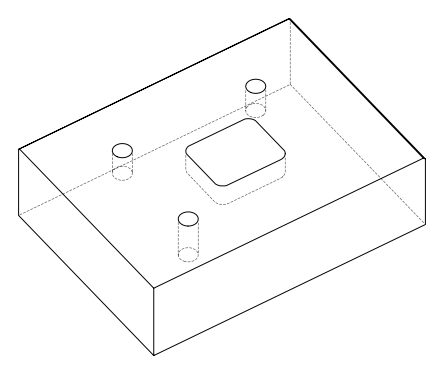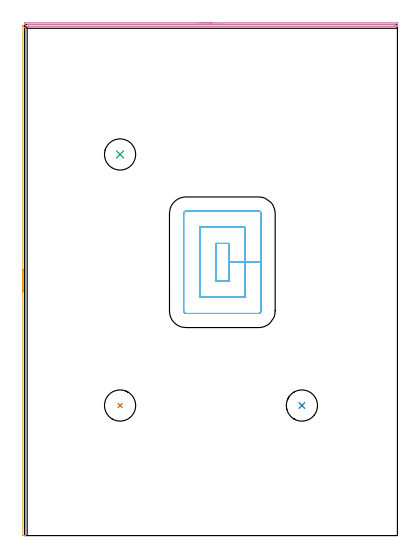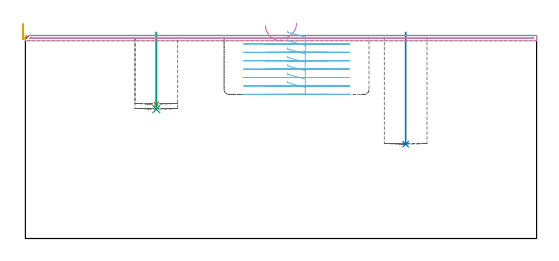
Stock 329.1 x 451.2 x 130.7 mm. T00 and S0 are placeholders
(PLAN: 6 operations, 2 tool changes, 19.7 min)
(1 INDEXABLE_INSERT_DRILL_BLIND_HOLE_FROM_SOLID | STEP1POCKET | NXT0302_026 | 0.19 min | 26095 mm3)
(2 INDEXABLE_INSERT_DRILL_BLIND_HOLE_FROM_SOLID_1 | STEP1POCKET_1 | NXT0302_026 | 0.29 min | 41346 mm3)
(3 INDEXABLE_INSERT_DRILL_BLIND_HOLE_FROM_SOLID_2 | STEP1POCKET_2 | NXT0302_026 | 0.2 min | 27989 mm3)
(4 AREA_MILL | FG_CHAMFER_SURFACE | UGT0205_001 | 5.4 min | 1902 mm3)
(5 AREA_MILL_1 | FG_CHAMFER_SURFACE_1 | UGT0205_001 | 3.75 min | 1181 mm3)
(6 MILL_RECTANGULAR_POCKET | POCKET_RECTANGULAR_STRAIGHT | NXT0201_007 | Follow Part, ap 6.25, ae 75% | 9.84 min | 399844 mm3)
(TOOL NXT0302_026 | Index. Insert Drill 27.5mm [880-D2750L32-03] | D27.5 PA176 FL83 Z2)
(TOOL UGT0205_001 | Chamfer Mill 20 x 3 x 45 deg. | D20 FL50 Z2)
(TOOL NXT0201_007 | ENDMILL 25mm [R216.25-25050GCK54P 1620] | D25 R3 FL54 Z5)
(OP 1 INDEXABLE_INSERT_DRILL_BLIND_HOLE_FROM_SOLID)
G17 G21 G94 G90
T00 M6
G54
G17 G0 G90 X84.3 Y114.8 S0 M3
G43 Z140.7 H1
G94 G81 G98 Z86.4 F250. R132.7
G80
M5
M2
(OP 2 INDEXABLE_INSERT_DRILL_BLIND_HOLE_FROM_SOLID_1)
G17 G21 G94 G90
T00 M6
G54
G17 G0 G90 X244.8 Y114.8 S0 M3
G43 Z140.7 H1
G94 G81 G98 Z60.7 F250. R132.7
G80
M5
M2
(OP 3 INDEXABLE_INSERT_DRILL_BLIND_HOLE_FROM_SOLID_2)
G17 G21 G94 G90
T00 M6
G54
G17 G0 G90 X84.3 Y336.4 S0 M3
G43 Z140.7 H1
G94 G81 G98 Z83.2 F250. R132.7
G80
M5
M2
(OP 4 AREA_MILL)
G17 G21 G94 G90
T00 M6
G54
G17 G0 G90 X154.55 Y452.7 S1061 M3
G43 Z140.7 H0
Z137.3
G94 G1 X154.588 Z136.428 F250.
X154.702 Z135.564
X154.891 Z134.712
X155.153 Z133.88
X155.487 Z133.074
X155.89 Z132.3
X156.358 Z131.564
X156.89 Z130.872
X157.479 Z130.229
X158.122 Z129.64
X158.814 Z129.109
X159.55 Z128.64
X160.324 Z128.237
X161.13 Z127.903
X161.962 Z127.641
X162.813 Z127.452
X163.678 Z127.338
X164.55 Z127.3
X328.482 Y452.699 Z127.301
X328.87 Y452.696
X329.09 Y452.691 Z127.304
X329.1 Y452.315 Z127.679
Y451.775 Z128.222
Y451.438 Z128.558
Y450.898 Z129.098
Y450.562 Z129.433
Y449.888 Z130.111
Y449.595 Z130.404
X329.098 Y449.446 Z130.547
X329.09 Y449.302 Z130.688
X328.928 Y449.3 Z130.7
X2.405
X2.306 Y449.304 Z130.689
X2.232 Y449.367 Z130.63
X0.161 Y451.438 Z128.561
X0.003 Y451.593 Z128.398
X0.001 Y451.606 Z128.386
X0. Y451.775 Z128.219
Y452.112 Z127.888
Y452.519 Z127.48
X0.01 Y452.693 Z127.305
X0.046 Y452.7 Z127.3
X164.55
Y451.286 Z128.714
X326.695 Y451.285 Z128.715
X326.852 Y451.284 Z128.716
X327.049 Y451.28 Z128.72
X327.09 Y451.279 Z128.721
X327.094 Y451.251 Z128.749
X327.097 Y451.219 Z128.781
X327.099 Y451.042 Z128.958
X327.094 Y450.801 Z129.199
X327.09 Y450.736 Z129.264
X327.087 Y450.721 Z129.279
X327.058 Y450.719 Z129.281
X326.986 Y450.717 Z129.283
X326.695 Y450.715 Z129.285
X326.54 Y450.714 Z129.286
X3.596 Y450.715 Z129.285
X3.447 Y450.716 Z129.284
X3.373 Y450.719 Z129.281
X3.341 Y450.721 Z129.279
X3.298 Y450.758 Z129.242
X2.802 Y451.259 Z128.741
X2.783 Y451.28 Z128.72
X2.802 Y451.281 Z128.719
X2.872 Y451.284 Z128.716
X3.014 Y451.285 Z128.715
X3.298 Y451.286 Z128.714
X164.55
X165.422 Z128.752
X166.286 Z128.866
X167.138 Z129.055
X167.97 Z129.317
X168.776 Z129.651
X169.55 Z130.054
X170.286 Z130.523
X170.978 Z131.054
X171.621 Z131.643
X172.21 Z132.286
X172.741 Z132.978
X173.21 Z133.714
X173.613 Z134.488
X173.947 Z135.294
X174.209 Z136.126
X174.398 Z136.978
X174.512 Z137.843
X174.55 Z138.714
G0 Z140.7
M5
M2
(OP 5 AREA_MILL_1)
G17 G21 G94 G90
T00 M6
G54
G17 G0 G90 X-1.5 Y215.05 S1061 M3
G43 Z140.7 H0
Z138.4
G94 G1 Y215.088 Z137.528 F250.
Y215.202 Z136.664
Y215.391 Z135.812
Y215.653 Z134.98
Y215.987 Z134.174
Y216.39 Z133.4
Y216.858 Z132.664
Y217.39 Z131.972
Y217.979 Z131.329
Y218.622 Z130.74
Y219.314 Z130.208
Y220.05 Z129.74
Y220.824 Z129.337
Y221.63 Z129.003
Y222.462 Z128.741
Y223.314 Z128.552
Y224.178 Z128.438
Y225.05 Z128.4
X-1.499 Y449.988 Z128.399
X-1.495 Y450.06 Z128.403
X-1.492 Y450.082 Z128.404
X-1.422 Y450.022 Z128.477
X0.602 Y447.998 Z130.502
X0.757 Y447.841 Z130.652
X0.796 Y447.795 Z130.689
X0.8 Y447.683 Z130.7
Y0.181
X0.804 Y0.01 Z130.695
X0.688 Y0.004 Z130.58
X0.572 Y0. Z130.472
X0.356 Z130.256
X-0.35 Z129.545
X-1.219 Y0.001 Z128.677
X-1.491 Y0.005 Z128.405
X-1.493 Y0.041 Z128.404
X-1.5 Y0.326 Z128.4
Y225.05
Y225.922 Z128.438
Y226.786 Z128.552
Y227.638 Z128.741
Y228.47 Z129.003
Y229.276 Z129.337
Y230.05 Z129.74
Y230.786 Z130.208
Y231.478 Z130.74
Y232.121 Z131.329
Y232.71 Z131.972
Y233.242 Z132.664
Y233.71 Z133.4
Y234.113 Z134.174
Y234.447 Z134.98
Y234.709 Z135.812
Y234.898 Z136.664
Y235.012 Z137.528
Y235.05 Z138.4
G0 Z140.7
M5
M2
(OP 6 MILL_RECTANGULAR_POCKET)
G17 G21 G94 G90
T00 M6
G54
G17 G0 G90 X168.9 Y228.052 S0 M3
G43 Z140.7 H1
Z133.7
G94 G1 Y224.6 Z132.775 F250.
X180.2 Z129.747
Y241.25 Z125.286
Y257.9 F500.
X168.9
Y224.6
X180.2
Y241.25
X194.45
Y272.15
X154.65
Y210.35
X194.45
Y241.25
X208.7
Y284.3
G3 X206.6 Y286.4 R2.1
G1 X142.5
G3 X140.4 Y284.3 R2.1
G1 Y198.2
G3 X142.5 Y196.1 R2.1
G1 X206.6
G3 X208.7 Y198.2 R2.1
G1 Y241.25
Y242.25
G0 X168.9 Y228.052 Z128.286
G1 Y224.6 Z127.361 F250.
X180.2 Z124.333
Y241.25 Z119.871
Y257.9 F500.
X168.9
Y224.6
X180.2
Y241.25
X194.45
Y272.15
X154.65
Y210.35
X194.45
Y241.25
X208.7
Y284.3
G3 X206.6 Y286.4 R2.1
G1 X142.5
G3 X140.4 Y284.3 R2.1
G1 Y198.2
G3 X142.5 Y196.1 R2.1
G1 X206.6
G3 X208.7 Y198.2 R2.1
G1 Y241.25
Y242.25
G0 X168.9 Y228.052 Z122.871
G1 Y224.6 Z121.946 F250.
X180.2 Z118.918
Y241.25 Z114.457
Y257.9 F500.
X168.9
Y224.6
X180.2
Y241.25
X194.45
Y272.15
X154.65
Y210.35
X194.45
Y241.25
X208.7
Y284.3
G3 X206.6 Y286.4 R2.1
G1 X142.5
G3 X140.4 Y284.3 R2.1
G1 Y198.2
G3 X142.5 Y196.1 R2.1
G1 X206.6
G3 X208.7 Y198.2 R2.1
G1 Y241.25
Y242.25
G0 X168.9 Y228.052 Z117.457
G1 Y224.6 Z116.532 F250.
X180.2 Z113.504
Y241.25 Z109.043
Y257.9 F500.
X168.9
Y224.6
X180.2
Y241.25
X194.45
Y272.15
X154.65
Y210.35
X194.45
Y241.25
X208.7
Y284.3
G3 X206.6 Y286.4 R2.1
G1 X142.5
G3 X140.4 Y284.3 R2.1
G1 Y198.2
G3 X142.5 Y196.1 R2.1
G1 X206.6
G3 X208.7 Y198.2 R2.1
G1 Y241.25
Y242.25
G0 X168.9 Y228.052 Z112.043
G1 Y224.6 Z111.118 F250.
X180.2 Z108.09
Y241.25 Z103.629
Y257.9 F500.
X168.9
Y224.6
X180.2
Y241.25
X194.45
Y272.15
X154.65
Y210.35
X194.45
Y241.25
X208.7
Y284.3
G3 X206.6 Y286.4 R2.1
G1 X142.5
G3 X140.4 Y284.3 R2.1
G1 Y198.2
G3 X142.5 Y196.1 R2.1
G1 X206.6
G3 X208.7 Y198.2 R2.1
G1 Y241.25
Y242.25
G0 X168.9 Y228.052 Z106.629
G1 Y224.6 Z105.703 F250.
X180.2 Z102.676
Y241.25 Z98.214
Y257.9 F500.
X168.9
Y224.6
X180.2
Y241.25
X194.45
Y272.15
X154.65
Y210.35
X194.45
Y241.25
X208.7
Y284.3
G3 X206.6 Y286.4 R2.1
G1 X142.5
G3 X140.4 Y284.3 R2.1
G1 Y198.2
G3 X142.5 Y196.1 R2.1
G1 X206.6
G3 X208.7 Y198.2 R2.1
G1 Y241.25
Y242.25
G0 X168.9 Y228.052 Z101.214
G1 Y224.6 Z100.289 F250.
X180.2 Z97.261
Y241.25 Z92.8
Y257.9 F500.
X168.9
Y224.6
X180.2
Y241.25
X194.45
Y272.15
X154.65
Y210.35
X194.45
Y241.25
X208.7
Y284.3
G3 X206.6 Y286.4 R2.1
G1 X142.5
G3 X140.4 Y284.3 R2.1
G1 Y198.2
G3 X142.5 Y196.1 R2.1
G1 X206.6
G3 X208.7 Y198.2 R2.1
G1 Y241.25
Y242.25
G0 Z140.7
M5
M2
